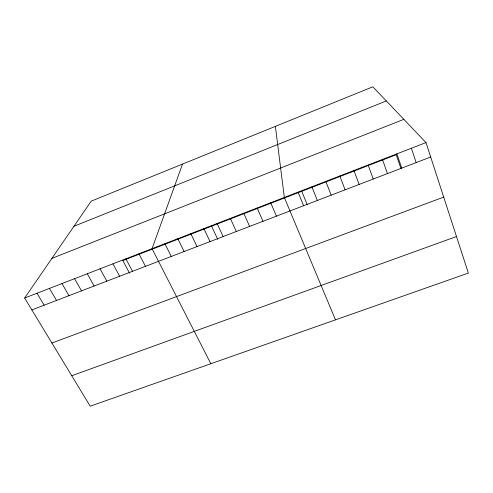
<?xml version="1.0" encoding="UTF-8"?>
<svg xmlns="http://www.w3.org/2000/svg" width="493" height="493" viewBox="0 0 493 493"><rect width="100%" height="100%" fill="white"/><g stroke="black" fill="none" stroke-linecap="round" stroke-linejoin="round"><path stroke-width="0.74" d="M182.496 164.089L152.054 248.682L210.831 363.729M24.65 298.019L91.217 201.144L372.837 86.805L426.007 142.588L468.35 273.079L90.201 406.195L24.65 298.019L426.007 142.588M73.956 226.269L386.315 100.942M51.894 258.369L403.853 119.343M31.854 309.9L430.691 157.014M51.919 343.023L443.7 197.101M71.744 375.734L456.487 236.523M37.012 293.23L44.142 305.192M49.454 288.411L56.516 300.447M61.976 283.561L68.971 295.677M74.585 278.681L81.511 290.87M87.279 273.763L94.132 286.032M100.061 268.814L106.839 281.158M112.928 263.835L119.626 276.259M129.56 273.165L122.843 260.55L396.193 154.734L400.994 168.705M125.881 258.819L132.506 271.323M138.921 253.766L145.472 266.349M164.884 243.708L171.274 256.459M177.8 238.711L184.117 251.535M190.803 233.676L197.04 246.58M203.892 228.604L210.049 241.595M211.596 226.195L217.764 239.37M217.074 223.502L223.144 236.572M230.342 218.362L236.332 231.519M243.702 213.186L249.606 226.429M257.149 207.978L262.972 221.308M270.694 202.734L276.425 216.15M335.486 319.852L284.325 197.453L275.39 126.368M298.055 192.141L303.608 205.729M301.765 191.29L307.194 204.657M311.878 186.785L317.344 200.466M325.799 181.393L331.173 195.166M339.819 175.964L345.094 189.83M353.931 170.498L359.114 184.456M368.148 164.995L373.232 179.045M382.457 159.455L387.443 173.591M396.871 153.871L401.758 168.107M411.39 148.251L416.172 162.579"/></g></svg>
